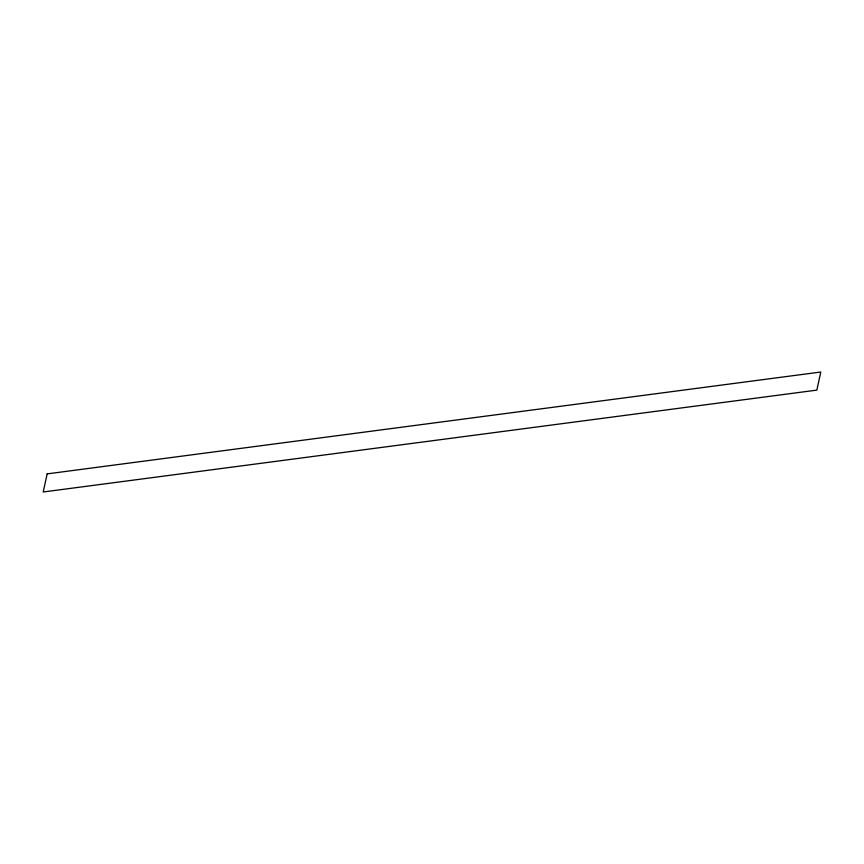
<?xml version="1.0" encoding="UTF-8"?>
<svg xmlns="http://www.w3.org/2000/svg" width="864" height="864" viewBox="0 0 864 864"><rect width="100%" height="100%" fill="white"/><g stroke="black" fill="none" stroke-linecap="round" stroke-linejoin="round"><path stroke-width="1.3" d="M47.164 473.882L43.2 491.983L816.836 390.118L820.8 372.017L47.164 473.882"/></g></svg>
